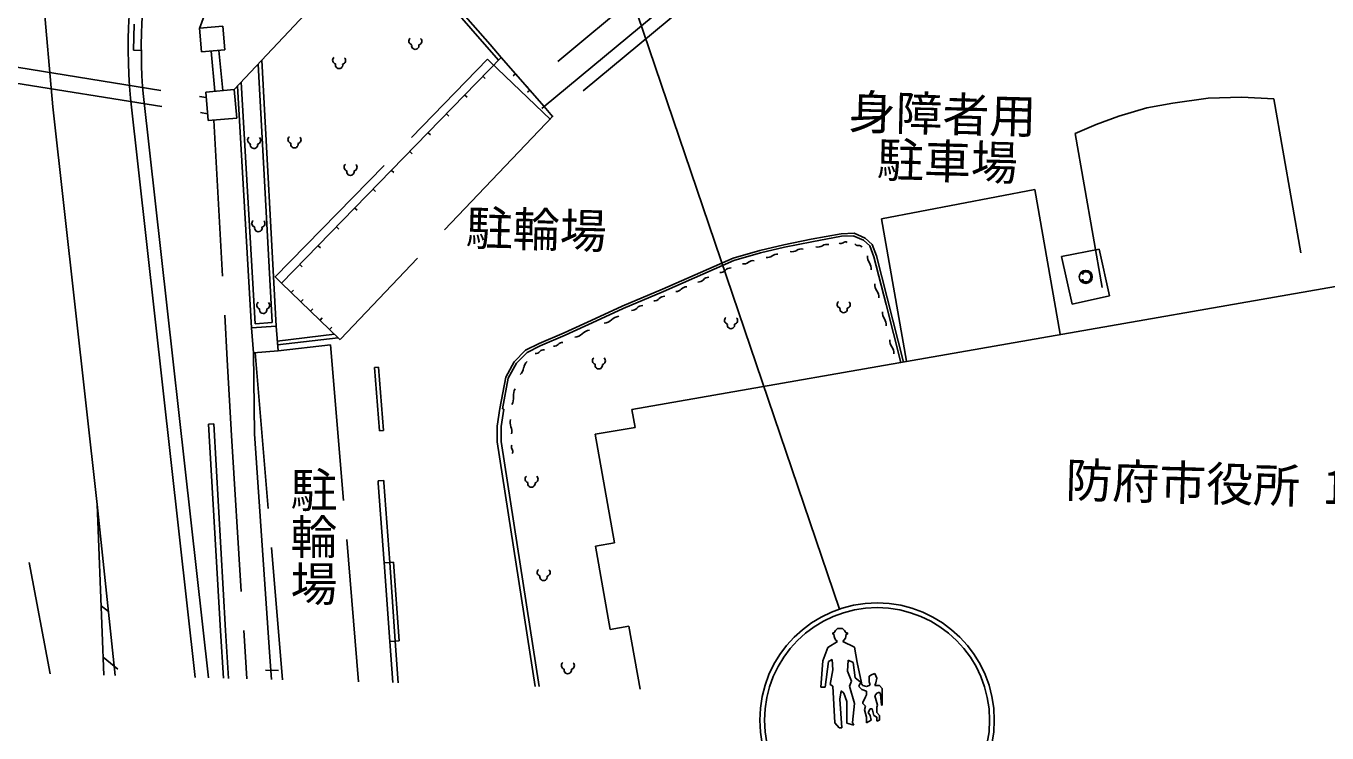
# Model space of a CAD drawing. Units: millimetres, scale not verified. Extents: x 40000 to 680000, y 20000 to 380000.
# Drawn here: x 306324 to 356252, y 233389 to 260515 of the extents above; entities that cross this region are included whole.
import ezdxf
from ezdxf.enums import TextEntityAlignment as Align

# ---------------------------------------------------------------- set-up
doc = ezdxf.new("R2010")
doc.units = ezdxf.units.MM
doc.header["$LTSCALE"] = 1000
doc.linetypes.add('DASHED', pattern=[7.5, 6, -1.5])
doc.layers.add('M-BGD', color=7, linetype='Continuous', lineweight=25)
doc.layers.add('M-STR-STRC', color=7, linetype='Continuous', lineweight=25)
doc.layers.add('M-BMK-HTXT', color=7, linetype='Continuous')
doc.styles.add('@ＭＳ ゴシック', font='')
doc.styles.add('ＭＳ ゴシック', font='')
doc.styles.get('@ＭＳ ゴシック').set_extended_font_data('@MS Gothic')
doc.styles.get('ＭＳ ゴシック').set_extended_font_data('MS Gothic')

msp = doc.modelspace()

# ---------------------------------------------------------------- linework, layer by layer
at = {"layer": 'M-BGD'}
for p, q in [((314317, 258077), (322411, 266702)), ((314931, 265789), (312981, 260423)), ((320081, 264219), (324458, 259203)), ((324136, 259801), (320184, 264329)), ((331997, 262230), (326210, 257427)), ((310472, 260589), (310449, 259589)), ((312982, 260427), (313879, 260504)), ((312982, 260427), (313059, 259530)), ((313879, 260504), (313956, 259607)), ((324563, 259311), (324136, 259801)), ((310748, 259582), (310449, 259589)), ((313059, 259530), (313956, 259607)), ((313428, 259547), (313575, 258010)), ((313727, 259575), (313874, 258036)), ((315371, 259199), (315930, 248996)), ((324563, 259311), (316135, 250642)), ((326210, 257427), (324563, 259311)), ((315229, 259048), (315772, 249136)), ((325112, 258683), (325018, 258601)), ((314971, 248935), (314442, 258209)), ((315112, 249094), (314583, 258360)), ((323861, 258589), (323951, 258502)), ((310828, 257807), (313326, 235504)), ((313222, 257980), (314318, 258074)), ((313222, 257980), (313316, 256884)), ((314318, 258074), (314412, 256978)), ((323159, 257866), (323248, 257779)), ((325661, 258055), (325567, 257973)), ((322456, 257144), (322546, 257057)), ((326210, 257427), (326116, 257345)), ((326525, 257037), (326210, 257427)), ((313316, 256884), (314412, 256978)), ((321754, 256422), (321843, 256334)), ((321051, 255699), (321141, 255612)), ((320349, 254977), (320439, 254889)), ((319647, 254254), (319736, 254167)), ((318944, 253532), (319034, 253445)), ((371979, 253206), (329579, 245804)), ((318242, 252809), (318332, 252722)), ((335406, 252124), (336462, 252336)), ((335427, 252026), (336481, 252237)), ((336462, 252336), (337606, 252546)), ((336481, 252237), (337617, 252446)), ((338105, 252561), (337606, 252546)), ((337617, 252446), (338108, 252461)), ((338065, 252469), (338469, 252294)), ((338105, 252561), (338524, 252379)), ((338469, 252294), (338707, 252078)), ((338524, 252379), (338792, 252135)), ((338957, 251691), (338792, 252135)), ((317540, 252087), (317629, 252000)), ((333458, 251607), (334485, 251904)), ((333492, 251513), (334511, 251808)), ((334485, 251904), (335406, 252124)), ((334511, 251808), (335427, 252026)), ((338707, 252078), (338861, 251661)), ((338861, 251661), (339329, 249836)), ((339999, 247623), (338957, 251691)), ((346060, 251671), (347507, 251948)), ((346060, 251671), (346468, 249844)), ((347507, 251948), (347905, 250165)), ((316837, 251364), (316927, 251277)), ((330749, 250422), (333458, 251607)), ((330788, 250330), (333492, 251513)), ((317976, 248868), (316135, 250642)), ((316503, 250287), (316590, 250377)), ((329204, 249767), (330749, 250422)), ((329244, 249676), (330788, 250330)), ((346468, 249844), (347905, 250165)), ((316871, 249932), (316958, 250022)), ((317239, 249577), (317326, 249667)), ((328175, 249293), (329204, 249767)), ((328217, 249202), (329244, 249676)), ((339329, 249836), (339903, 247598)), ((317607, 249223), (317694, 249313)), ((326972, 248739), (328175, 249293)), ((327013, 248647), (328217, 249202)), ((314971, 248935), (315930, 248996)), ((315052, 247977), (314971, 248935)), ((315112, 249094), (315772, 249136)), ((315930, 248996), (316001, 248051)), ((318164, 248688), (315956, 248429)), ((317976, 248868), (318062, 248958)), ((326017, 248339), (326972, 248739)), ((326059, 248248), (327013, 248647)), ((318305, 248553), (315974, 248280)), ((325492, 248073), (326017, 248339)), ((325551, 247992), (326059, 248248)), ((315052, 247977), (316001, 248051)), ((315095, 244862), (315052, 247977)), ((325492, 248073), (325064, 247636)), ((325144, 247576), (325551, 247992)), ((319703, 247413), (319852, 247424)), ((319703, 247413), (319892, 244986)), ((320042, 244998), (319852, 247424)), ((325064, 247636), (324732, 247041)), ((324827, 247006), (325144, 247576)), ((324732, 247041), (324513, 245838)), ((324611, 245820), (324827, 247006)), ((324513, 245838), (324406, 245162)), ((324556, 245150), (324661, 245815)), ((324661, 245813), (324611, 245820)), ((329579, 245804), (329699, 245115)), ((313327, 245236), (313526, 245248)), ((313782, 237310), (313327, 245236)), ((313526, 245248), (313981, 237322)), ((324406, 245162), (324404, 244560)), ((324554, 244571), (324556, 245150)), ((315095, 244862), (315682, 236307)), ((320042, 244998), (319892, 244986)), ((328172, 244849), (329699, 245115)), ((328172, 244849), (328903, 240684)), ((324404, 244560), (325862, 235178)), ((326014, 235174), (324554, 244571)), ((319844, 243061), (319842, 242978)), ((320053, 243076), (319844, 243061)), ((320059, 242994), (320053, 243076)), ((328903, 240684), (328176, 240556)), ((328176, 240556), (328736, 237365)), ((320063, 239929), (320290, 236893)), ((320281, 239936), (320064, 239920)), ((320430, 239946), (320281, 239936)), ((320281, 239936), (320493, 236907)), ((320643, 236918), (320430, 239946)), ((313897, 235490), (313782, 237310)), ((313981, 237322), (314098, 235484)), ((329463, 237493), (328736, 237365)), ((329464, 237493), (329889, 235074)), ((320290, 236893), (320493, 236907)), ((320643, 236918), (320493, 236907)), ((315682, 236307), (315743, 235442)), ((316009, 235787), (315509, 235800))]:
    msp.add_line(p, q, dxfattribs=at)
at = {"layer": 'M-BGD', "linetype": 'DASHED'}
for p, q in [((331341, 262995), (325557, 258174)), ((332323, 261863), (326525, 257037)), ((298167, 260179), (313240, 257767)), ((298211, 259565), (313293, 257151)), ((315877, 250873), (324033, 259239)), ((324033, 259239), (324119, 259157)), ((324119, 259157), (326454, 256926)), ((350334, 257550), (351698, 257744)), ((351698, 257744), (352982, 257789)), ((352982, 257789), (354207, 257720)), ((354207, 257720), (355499, 250348)), ((348257, 257062), (349334, 257371)), ((349334, 257371), (350334, 257550)), ((313527, 256902), (314049, 247705)), ((326525, 257037), (318392, 248503)), ((346593, 256391), (347392, 256732)), ((347392, 256732), (348257, 257062)), ((346593, 256391), (347887, 249014)), ((345037, 254238), (339157, 253123)), ((345037, 254238), (346010, 248685)), ((339157, 253123), (340117, 247651)), ((316135, 250642), (315890, 250888)), ((317976, 248868), (318383, 248479)), ((318009, 248286), (316001, 248051)), ((318009, 248286), (319090, 235355)), ((314049, 247705), (314216, 244808)), ((315118, 247982), (316168, 235431)), ((314216, 244808), (314742, 236316)), ((320064, 239920), (319842, 242978)), ((320059, 242994), (320281, 239936)), ((320400, 235320), (320290, 236893)), ((320493, 236907), (320604, 235315)), ((314742, 236316), (314802, 235466))]:
    msp.add_line(p, q, dxfattribs=at)
at = {"layer": 'M-BGD'}
for centre, radius in [((346994, 250888), 250), ((346870, 250751), 30), ((346878, 251031), 30)]:
    msp.add_circle(centre, radius, dxfattribs=at)
for centre, radius, start, end in [((332748, 259675), 22000, 151.3476, 184.9049), ((321160, 259939), 144, 129.1107, 255.9812), ((321262, 259762), 142, 164.8242, 12.1952), ((321372, 259933), 144, 281.0382, 47.9087), ((318235, 259198), 144, 129.1103, 255.9816), ((318447, 259192), 144, 281.0378, 47.9091), ((318337, 259021), 142, 164.8242, 12.1952), ((314972, 256134), 144, 129.1107, 255.9812), ((315184, 256128), 144, 281.0398, 47.9071), ((316521, 256155), 144, 129.1107, 255.9812), ((316734, 256149), 144, 281.0398, 47.9071), ((315073, 255957), 142, 164.8242, 12.1952), ((316623, 255978), 142, 164.8242, 12.1952), ((318673, 255100), 144, 129.1103, 255.9816), ((318886, 255094), 144, 281.0378, 47.9091), ((318775, 254923), 142, 164.8242, 12.1952), ((315137, 252941), 144, 129.1107, 255.9812), ((315239, 252764), 142, 164.8242, 12.1952), ((315350, 252935), 144, 281.0398, 47.9071), ((337062, 251811), 326, 77.6061, 122.7919), ((337598, 252297), 130, 238.6678, 311.0311), ((337768, 252102), 130, 58.6676, 131.0316), ((338242, 252223), 131, 208.7643, 280.7565), ((334771, 251920), 289, 261.217, 309.201), ((335136, 251471), 289, 81.2148, 129.2024), ((335724, 252182), 326, 257.6056, 302.7935), ((336077, 251634), 326, 77.6064, 122.7914), ((336709, 252359), 326, 257.6055, 302.7934), ((338291, 251966), 131, 28.7628, 100.7573), ((339013, 251657), 398, 174.5992, 215.4288), ((332962, 251331), 278, 268.6588, 317.6343), ((333373, 250957), 278, 88.6598, 137.6333), ((333862, 251673), 289, 261.217, 309.201), ((334228, 251224), 289, 81.2166, 129.2018), ((338365, 251196), 398, 354.5991, 35.4296), ((332115, 250969), 278, 268.6584, 317.6359), ((332525, 250595), 278, 88.6588, 137.6343), ((347001, 250888), 193, 235.2087, 121.8107), ((330831, 249870), 278, 88.6584, 137.6359), ((331267, 250607), 278, 268.6588, 317.6343), ((331678, 250232), 278, 88.6594, 137.6349), ((339301, 250585), 398, 174.5987, 215.4302), ((338652, 250123), 398, 354.5992, 35.4288), ((315323, 249804), 144, 129.1107, 255.9812), ((315425, 249627), 142, 164.8242, 12.1952), ((315535, 249798), 144, 281.0398, 47.9071), ((329572, 249882), 278, 268.6588, 317.6343), ((329983, 249508), 278, 88.6598, 137.6333), ((330420, 250245), 278, 268.6588, 317.6343), ((337598, 249834), 144, 129.1123, 255.9796), ((337700, 249657), 142, 164.8242, 12.1952), ((337811, 249829), 144, 281.0382, 47.9087), ((328447, 249605), 498, 277.3129, 313.7678), ((329136, 248885), 498, 97.3125, 133.7689), ((333275, 249221), 144, 129.1107, 255.9812), ((333488, 249216), 144, 281.0398, 47.9071), ((339589, 249512), 398, 174.5972, 215.4307), ((338940, 249050), 398, 354.5995, 35.4282), ((327322, 249067), 498, 277.3122, 313.7696), ((328012, 248348), 498, 97.3129, 133.7678), ((333377, 249044), 142, 164.8242, 12.1952), ((326600, 248424), 194, 261.8392, 320.6816), ((326900, 248178), 194, 81.8392, 140.6816), ((339876, 248439), 398, 174.597, 215.4307), ((339228, 247978), 398, 354.5972, 35.4307), ((325820, 247341), 401, 131.6036, 172.2852), ((325890, 248147), 194, 261.8418, 320.679), ((326190, 247902), 194, 81.8414, 140.6809), ((328203, 247676), 144, 129.1107, 255.9812), ((328415, 247670), 144, 281.0382, 47.9087), ((325025, 247448), 401, 311.6031, 352.2866), ((328304, 247499), 142, 164.8242, 12.1952), ((324538, 246240), 497, 329.7603, 6.2758), ((325525, 246348), 496, 149.7585, 186.2776), ((325285, 245297), 385, 162.508, 204.0386), ((324582, 244984), 385, 342.5078, 24.0389), ((325089, 244362), 139, 147.6915, 217.5), ((324868, 244193), 139, 327.689, 37.5008), ((325619, 243137), 144, 129.1123, 255.9796), ((325832, 243132), 144, 281.0382, 47.9087), ((325721, 242960), 142, 164.8242, 12.1952), ((326083, 239553), 144, 129.1107, 255.9812), ((326295, 239547), 144, 281.0398, 47.9071), ((326184, 239376), 142, 164.8242, 12.1952), ((327013, 235980), 144, 129.1107, 255.9812), ((327114, 235803), 142, 164.8242, 12.1952), ((327225, 235974), 144, 281.0398, 47.9071)]:
    msp.add_arc(centre, radius, start, end, dxfattribs=at)
at = {"layer": 'M-STR-STRC'}
for p, q in [((324737, 275877), (337538, 238140)), ((307349, 257417), (306951, 262053)), ((310331, 257751), (312821, 235518)), ((307349, 257417), (309058, 242160)), ((309058, 242160), (309307, 235609)), ((309058, 242160), (309746, 235598)), ((306443, 239931), (307253, 235662)), ((309206, 238271), (309489, 238045)), ((337286, 237229), (337286, 237175)), ((337286, 237229), (337340, 237229)), ((337286, 237175), (337329, 237175)), ((337466, 237392), (337657, 237392)), ((337784, 237229), (337849, 237229)), ((337794, 237175), (337849, 237175)), ((337849, 237229), (337849, 237175)), ((336903, 236159), (337098, 236666)), ((337098, 236666), (337466, 236899)), ((337666, 236905), (338117, 236679)), ((338117, 236679), (338225, 236089)), ((309281, 236292), (309847, 235840)), ((336903, 236159), (336833, 235152)), ((337259, 236210), (337125, 236129)), ((337286, 235807), (337259, 236210)), ((337849, 235754), (337876, 236183)), ((337876, 236183), (338064, 236089)), ((337125, 236129), (336989, 235152)), ((337286, 235807), (337179, 235244)), ((337849, 235754), (338010, 235378)), ((338064, 236089), (338144, 235499)), ((338225, 236089), (338386, 235311)), ((338791, 235635), (338898, 235670)), ((338898, 235670), (338970, 235492)), ((337179, 235244), (337286, 235190)), ((337286, 235190), (337358, 233775)), ((338010, 235378), (337930, 235190)), ((338117, 234520), (337930, 235190)), ((338144, 235499), (338386, 235311)), ((338290, 235170), (338326, 235277)), ((338398, 235062), (338290, 235170)), ((338326, 235277), (338362, 235313)), ((338362, 235313), (338433, 235206)), ((338433, 235206), (338576, 235170)), ((338576, 235170), (338684, 235206)), ((338684, 235563), (338791, 235635)), ((338684, 235349), (338684, 235563)), ((338719, 235241), (338684, 235349)), ((338684, 235206), (338719, 235241)), ((338934, 235313), (338898, 235206)), ((338898, 235206), (338970, 235206)), ((338970, 235492), (338934, 235313)), ((339077, 235206), (338970, 235206)), ((339184, 235098), (339077, 235206)), ((336833, 235152), (336989, 235152)), ((337608, 235003), (337554, 234681)), ((337554, 234681), (337635, 233581)), ((337608, 235003), (337715, 234922)), ((337715, 234922), (337822, 234600)), ((338576, 234991), (338398, 235062)), ((338433, 234562), (338541, 234776)), ((338541, 234776), (338576, 234848)), ((338576, 234848), (338576, 234991)), ((338898, 234812), (338970, 234919)), ((339005, 234455), (338898, 234812)), ((338970, 234919), (339077, 234955)), ((339077, 234955), (339113, 234884)), ((339113, 234884), (339149, 234455)), ((339184, 234455), (339184, 235098)), ((337822, 234600), (337822, 233769)), ((338037, 233796), (338117, 234520)), ((338433, 234526), (338433, 234562)), ((338541, 234419), (338433, 234526)), ((338541, 234419), (338505, 234276)), ((338505, 234276), (338576, 233990)), ((338648, 234168), (338719, 234311)), ((338719, 234061), (338648, 234168)), ((338719, 234311), (338791, 234311)), ((338791, 234311), (338862, 234061)), ((338970, 234383), (339005, 234455)), ((338970, 234168), (338970, 234383)), ((339077, 234061), (338970, 234168)), ((339149, 234455), (339184, 234455)), ((337358, 233775), (337527, 233581)), ((337822, 233769), (338091, 233688)), ((338091, 233688), (338037, 233796)), ((338576, 233990), (338576, 233775)), ((338576, 233775), (338755, 233882)), ((338755, 233882), (338719, 234061)), ((338862, 234061), (338970, 233990)), ((338970, 233990), (338970, 233847)), ((338970, 233847), (339077, 233882)), ((339077, 233882), (339077, 234061)), ((337527, 233581), (337635, 233581))]:
    msp.add_line(p, q, dxfattribs=at)
for radius in [4500, 4320]:
    msp.add_circle((338984, 233879), radius, dxfattribs=at)
for centre, radius, start, end in [((332748, 259675), 22500, 166.4752, 184.9049), ((337616, 237145), 288, 174.0918, 238.6204), ((337616, 237145), 288, 121.2781, 163.1248), ((337508, 237145), 288, 16.8752, 58.7219), ((337508, 237145), 288, 303.3135, 5.9082)]:
    msp.add_arc(centre, radius, start, end, dxfattribs=at)

# ---------------------------------------------------------------- texts
at = {"layer": 'M-BMK-HTXT'}
for s, rotation, style, p in [('身障者用', 358.51, 'ＭＳ ゴシック', (341468, 256080)), ('駐車場', 358.51, 'ＭＳ ゴシック', (341663, 254265)), ('駐輪場', 358.51, 'ＭＳ ゴシック', (325885, 251650)), ('駐輪場', 270, '@ＭＳ ゴシック', (316296, 240928))]:
    msp.add_text(s, height=1320, rotation=rotation, dxfattribs=dict(at, style=style)).set_placement(p, align=Align.BOTTOM_CENTER)
at = {"layer": 'M-BMK-HTXT', "style": 'ＭＳ ゴシック'}
msp.add_text('防府市役所 1号館', height=1320, rotation=358.51, dxfattribs=at).set_placement((346193, 242047), align=Align.BOTTOM_LEFT)

doc.saveas('drawing.dxf')
